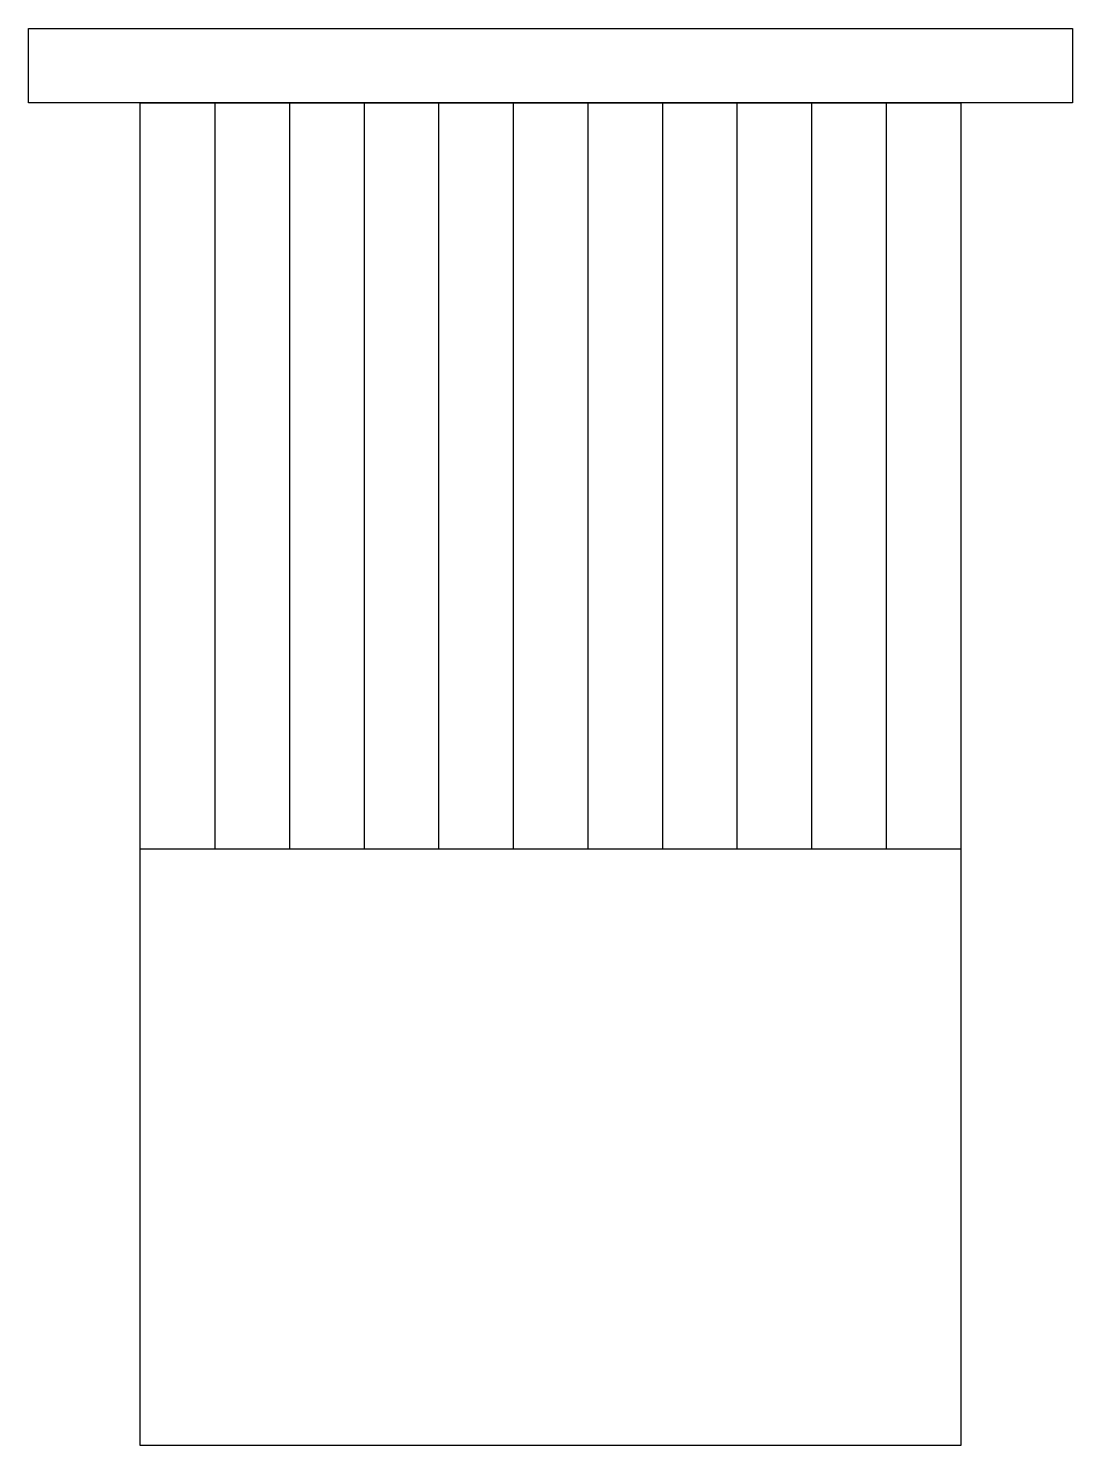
# Model space of a CAD drawing. Header units: millimetres. Extents: x 0 to 14, y 0 to 19.
import ezdxf

# ---------------------------------------------------------------- set-up
doc = ezdxf.new("R2010")
doc.units = ezdxf.units.MM

# ---------------------------------------------------------------- blocks, each defined once
blk = doc.blocks.new('Ecu8')
at = {"color": 5}
for p, q in [((-4.5, 18), (-4.5, 8)), ((-3.5, 18), (-3.5, 8)), ((-2.5, 18), (-2.5, 8)), ((-1.5, 18), (-1.5, 8)), ((-0.5, 18), (-0.5, 8)), ((0.5, 18), (0.5, 8)), ((1.5, 18), (1.5, 8)), ((2.5, 18), (2.5, 8)), ((3.5, 18), (3.5, 8)), ((4.5, 18), (4.5, 8)), ((-5.5, 8), (5.5, 8))]:
    blk.add_line(p, q, dxfattribs=at)
for points in [[(-7, 19), (7, 19), (7, 18), (-7, 18)], [(-5.5, 18), (5.5, 18), (5.5, 0), (-5.5, 0)]]:
    blk.add_lwpolyline(points, close=True, dxfattribs=at)

msp = doc.modelspace()

# ---------------------------------------------------------------- block references
msp.add_blockref('Ecu8', (7, 0))

doc.saveas('drawing.dxf')
